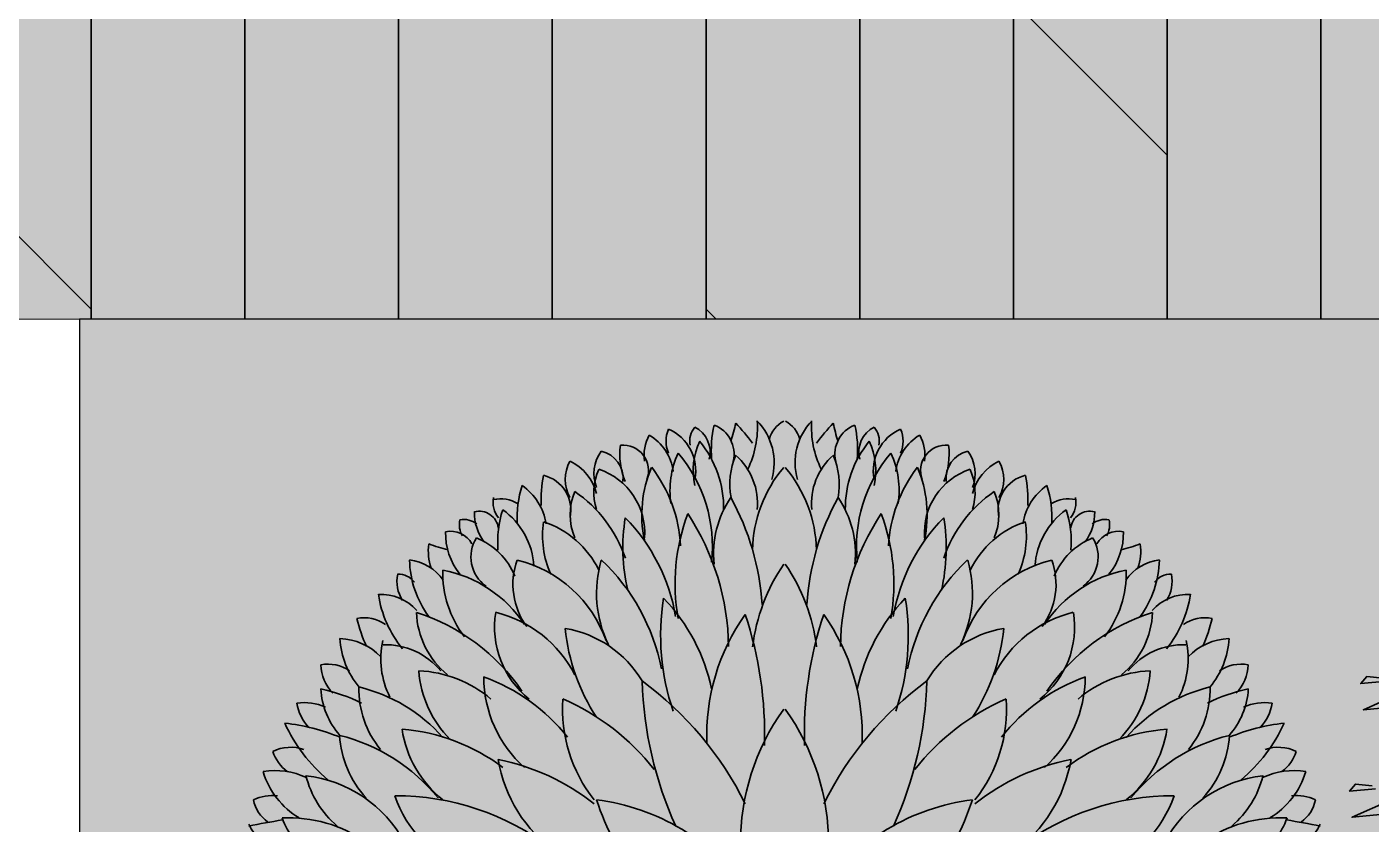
# Model space of a CAD drawing. Header units: millimetres. Extents: x -176651 to 424033, y -469666 to 486614.
# Drawn here: x 232356 to 232911, y 51886 to 52216 of the extents above; entities that cross this region are included whole.
import ezdxf

# ---------------------------------------------------------------- set-up
doc = ezdxf.new("R2010")
doc.units = ezdxf.units.MM
for name, color, linetype in [('1625_West Villa$0$ad-Elevation 10', 8, 'Continuous'), ('1625_West Villa$0$ad-Verandah', 8, 'Continuous'), ('ad-Plinth', 8, 'Continuous'), ('ad-Verandah', 33, 'Continuous')]:
    doc.layers.add(name, color=color, linetype=linetype)
doc.layers.add('1625_West Villa$0$ad-Landscape', color=8, linetype='Continuous', lineweight=35)

# ---------------------------------------------------------------- blocks, each defined once
blk = doc.blocks.new('zw$F00C')
at = {"layer": 'ad-Verandah', "lineweight": 9}
blk.add_lwpolyline([(6195, 0), (12120, 0), (12120, 8760), (13640, 8760), (13640, 4630), (14550, 4630), (14550, -1210), (6195, -1210)], close=True, dxfattribs=at)
blk = doc.blocks.new('zw$898C')
at = {"layer": 'ad-Plinth', "ltscale": 5}
blk.add_blockref('zw$F00C', (30903.46, -375453.88), dxfattribs=at)
blk = doc.blocks.new('1625_West Villa$0$bamboo')
at = {"layer": '1625_West Villa$0$ad-Landscape', "color": 62}
for points in [[(635.8, -1253.4), (625.3, -1363.4), (665.7, -1272.1), (642.9, -1262)], [(376.4, -1280.6), (365.9, -1390.7), (406.3, -1299.4), (383.5, -1289.3)], [(694.2, -1306.6), (688.2, -1369.5), (705.4, -1355.3), (701.3, -1315.3)], [(434.8, -1333.9), (428.8, -1396.8), (446, -1382.6), (441.9, -1342.5)]]:
    blk.add_lwpolyline(points, dxfattribs=at)
blk = doc.blocks.new('1625_West Villa$0$A$C7DA81DBD')
at = {"layer": '1625_West Villa$0$ad-Landscape', "color": 76}
for centre, radius, start, end in [((5.57, 7.999), 0.358, 114.3218, 165.6204), ((-1.623, 6.928), 7.168, 9.1667, 11.2403), ((5.658, 8.025), 0.269, 101.0401, 144.9578), ((5.296, 8.143), 0.343, 353.8947, 25.1777), ((6.003, 7.618), 0.625, 106.9117, 148.7423), ((5.277, 8.125), 0.552, 334.5471, 9.5144), ((5.626, 7.611), 0.488, 108.8174, 152.5625), ((4.454, 8.019), 1.016, 324.8498, 3.0189), ((6.065, 7.855), 0.302, 107.3992, 143.6788), ((5.695, 8.006), 0.311, 341.2129, 26.1809), ((6.688, 6.955), 1.205, 114.4744, 140.3824), ((4.709, 8.207), 1.488, 337.2926, 354.0275), ((4.822, 8), 0.974, 298.3444, 353.5331), ((5.967, 7.177), 0.735, 103.908, 139.6134), ((6.401, 7.61), 0.356, 99.6308, 133.1371), ((5.936, 7.906), 0.41, 336.3892, 7.6723), ((6.483, 7.199), 0.581, 93.3251, 131.6636), ((5.158, 8.051), 1.32, 333.7814, 348.0611), ((6.646, 7.449), 0.329, 92.3146, 133.7549), ((6.349, 7.724), 0.289, 325.3594, 10.9222), ((4.731, 7.978), 1.408, 309.2482, 345.9132), ((6.139, 6.872), 0.764, 93.1884, 132.6145), ((6.865, 7.013), 0.621, 93.0667, 130.2241), ((6.372, 7.651), 0.461, 314.4168, 357.6352), ((6.451, 6.759), 0.73, 88.9494, 129.1849), ((5.257, 7.78), 1.242, 311.6019, 346.473), ((7.289, 6.26), 1.281, 103.7152, 113.8565), ((6.702, 7.45), 0.289, 325.3594, 10.9222), ((6.679, 6.679), 0.643, 77.6145, 116.9239), ((6.242, 7.287), 0.544, 309.3196, 1.7514), ((7.298, 6.487), 0.863, 98.6128, 128.9762), ((6.797, 7.325), 0.372, 312.039, 2.3981), ((5.941, 6.334), 0.932, 108.9915, 158.9853), ((3.701, 7.206), 1.936, 322.5885, 0.2685), ((6.269, 6.324), 0.846, 98.5709, 141.5072), ((4.685, 7.277), 1.463, 322.928, 355.4603), ((7.268, 6.926), 0.274, 78.7338, 122.0246), ((7.172, 7.188), 0.15, 306.1904, 2.5297), ((5.572, 7.514), 1.53, 304.2544, 342.4095), ((7.056, 6.407), 0.645, 92.2183, 140.8436), ((7.448, 6.345), 0.759, 91.415, 126.1567), ((7.076, 7.142), 0.356, 304.2819, 353.793), ((6.645, 6.215), 0.821, 94.0733, 134.8771), ((5.69, 7.069), 0.898, 319.4924, 357.6991), ((7.498, 6.563), 0.399, 82.2727, 109.059), ((8.954, 6.436), 1.496, 159.5864, 165.4463), ((7.331, 6.057), 0.795, 88.4481, 127.5281), ((6.41, 7.032), 0.96, 303.4494, 349.1419), ((7.63, 6.342), 0.488, 88.4011, 129.1706), ((7.462, 6.792), 0.186, 299.0055, 11.7638), ((7.697, 6.557), 0.168, 76.8191, 120.1098), ((7.568, 6.693), 0.17, 323.7235, 9.2863), ((6.544, 5.613), 0.927, 90.1716, 138.2607), ((5.2, 7.022), 1.425, 308.2279, 340.2669), ((7.453, 6.365), 0.273, 57.8448, 144.6011), ((7.11, 6.791), 0.525, 291.9719, 338.1743), ((7.791, 6.233), 0.379, 89.0458, 126.1809), ((7.653, 6.576), 0.148, 278.297, 13.9033), ((6.918, 5.764), 0.695, 80.6567, 141.7175), ((6.137, 6.667), 0.921, 297.1177, 346.3316), ((7.866, 6.286), 0.183, 77.9287, 128.8575), ((7.656, 6.411), 0.239, 327.6824, 13.2452), ((6.099, 5.346), 1.102, 99.7318, 143.9609), ((4.256, 6.754), 1.688, 321.4367, 348.9715), ((7.347, 6.73), 0.573, 273.6266, 324.2365), ((7.567, 5.641), 0.793, 71.9877, 94.4337), ((6.502, 6.512), 0.955, 289.2599, 346.2572), ((7.245, 5.774), 0.544, 70.202, 126.221), ((7.751, 5.473), 0.814, 72.4778, 93.2362), ((7.637, 6.498), 0.437, 278.927, 325.2152), ((7.613, 5.388), 0.705, 81.247, 114.3965), ((7.032, 6.318), 0.727, 296.203, 341.3292), ((7.81, 6.149), 0.271, 257.551, 346.3454), ((7.889, 5.226), 0.879, 77.9266, 92.9974), ((6.296, 4.831), 1.111, 86.0484, 128.3502), ((4.747, 6.643), 1.772, 307.9554, 336.5901), ((7.056, 4.425), 1.503, 95.6253, 123.1332), ((6.084, 6.056), 0.836, 300.6803, 350.6952), ((7.115, 6.425), 1.015, 288.9376, 325.3584), ((7.774, 5.441), 0.443, 66.5632, 113.4368), ((8.042, 5.642), 0.279, 60.3623, 119.6377), ((7.846, 6.043), 0.37, 283.9638, 334.6363), ((6.248, 3.734), 2.052, 108.2212, 146.6355), ((3.965, 5.887), 1.654, 305.1459, 352.929), ((6.314, 6.693), 1.53, 280.88, 316.8447), ((7.178, 4.791), 0.892, 73.6401, 116.0812), ((7.637, 5.826), 0.508, 265.6371, 341.6343), ((7.942, 5.275), 0.428, 65.5975, 107.5893), ((8.086, 5.419), 0.285, 53.2838, 111.6454), ((8.049, 5.695), 0.213, 263.9314, 347.1466), ((6.764, 6.473), 1.411, 279.6586, 314.4053), ((7.522, 4.057), 1.427, 80.7451, 103.0431), ((8.234, 4.962), 0.544, 82.7166, 112.3542), ((8.11, 5.482), 0.193, 249.404, 5.8133), ((6.598, 2.448), 2.891, 91.7421, 114.3259), ((4.426, 6.873), 2.589, 296.3796, 323.6291), ((7.772, 4.425), 0.914, 66.6856, 101.9827), ((8.226, 5.008), 0.314, 60.8349, 98.4067), ((7.486, 6.11), 1.065, 272.7479, 307.4895), ((8.049, 5.482), 0.386, 278.1128, 328.8491), ((6.855, 3.425), 1.771, 80.79, 108.9313), ((6.158, 6.193), 1.415, 281.8912, 313.8777), ((7.958, 4.448), 0.678, 65.2948, 98.4443), ((8.107, 5.278), 0.348, 259.2126, 336.0816), ((8.333, 4.921), 0.235, 66.9546, 113.0454), ((7.249, 3.557), 1.529, 69.608, 99.927), ((7.532, 5.895), 1.093, 263.8281, 310.4783), ((6.75, 6.553), 1.873, 270.6495, 303.447), ((8.111, 4.422), 0.526, 65.037, 102.6088), ((8.25, 5.034), 0.214, 255.3103, 332.8065), ((8.333, 4.809), 0.166, 49.7168, 100.6456), ((6.096, 3.256), 1.59, 54.6574, 92.1931), ((7.823, 5.52), 0.803, 269.2102, 309.3859), ((8.264, 3.924), 0.887, 77.5296, 94.4585), ((7.477, 4.034), 0.76, 55.7746, 95.8794), ((8.234, 4.876), 0.238, 256.9971, 338.7719), ((6.965, 6.369), 1.948, 273.7396, 298.8178), ((7.86, 4.946), 0.486, 264.4297, 318.861), ((8.004, 4.104), 0.567, 66.9564, 100.106), ((7.295, 5.881), 1.72, 306.4839, 313.13), ((8.73, 5.884), 1.285, 251.9995, 258.3628), ((5.27, 2.824), 1.766, 54.4662, 125.5338), ((6.107, 7.288), 2.882, 268.2827, 288.3895), ((6.596, 3.086), 1.423, 55.6803, 82.958), ((7.484, 3.489), 1.009, 49.8945, 88.7438), ((8.441, 5.194), 0.734, 243.983, 273.5711), ((8.17, 4.791), 0.456, 253.7631, 313.9118), ((8.289, 4.155), 0.224, 28.4336, 74.6891), ((5.27, 5.686), 1.766, 234.4662, 305.5338), ((6.596, 5.425), 1.423, 277.042, 304.3197), ((7.484, 5.021), 1.009, 271.2562, 310.1055), ((8.289, 4.356), 0.224, 285.3109, 331.5664), ((6.107, 1.222), 2.882, 71.6105, 91.7173), ((8.17, 3.72), 0.456, 46.0882, 106.2369), ((6.965, 2.141), 1.948, 61.1822, 86.2604), ((7.86, 3.564), 0.486, 41.139, 95.5703), ((8.441, 3.316), 0.734, 86.4289, 116.017), ((7.295, 2.629), 1.72, 46.87, 53.5161), ((3.965, 2.623), 1.654, 7.071, 54.8541), ((4.426, 1.638), 2.589, 36.3709, 63.6204), ((6.096, 5.254), 1.59, 267.8069, 305.3426), ((8.004, 4.407), 0.567, 259.894, 293.0436), ((8.73, 2.626), 1.285, 101.6372, 108.0005), ((6.75, 1.957), 1.873, 56.553, 89.3505), ((7.477, 4.476), 0.76, 264.1206, 304.2254), ((7.823, 2.99), 0.803, 50.6141, 90.7898), ((8.234, 3.634), 0.238, 21.2281, 103.0029), ((6.158, 2.317), 1.415, 46.1223, 78.1088), ((7.532, 2.615), 1.093, 49.5217, 96.1719), ((8.264, 4.586), 0.887, 265.5415, 282.4704), ((8.25, 3.476), 0.214, 27.1935, 104.6897), ((6.248, 4.776), 2.052, 213.3645, 251.7788), ((8.111, 4.088), 0.526, 257.3912, 294.963), ((8.107, 3.233), 0.348, 23.9184, 100.7874), ((7.249, 4.953), 1.529, 260.073, 290.392), ((8.333, 3.701), 0.166, 259.3544, 310.2832), ((6.598, 6.063), 2.891, 245.6741, 268.2579), ((6.855, 5.085), 1.771, 251.0687, 279.21), ((6.764, 2.037), 1.411, 45.5947, 80.3414), ((7.486, 2.401), 1.065, 52.5105, 87.2521), ((7.958, 4.063), 0.678, 261.5557, 294.7052), ((8.049, 3.028), 0.386, 31.1509, 81.8872), ((8.333, 3.59), 0.235, 246.9546, 293.0454), ((6.314, 1.817), 1.53, 43.1553, 79.12), ((4.747, 1.868), 1.772, 23.4099, 52.0446), ((6.084, 2.454), 0.836, 9.3048, 59.3197), ((7.772, 4.085), 0.914, 258.0173, 293.3144), ((7.637, 2.685), 0.508, 18.3657, 94.3629), ((8.11, 3.029), 0.193, 354.1867, 110.596), ((8.226, 3.502), 0.314, 261.5933, 299.1651), ((7.522, 4.454), 1.427, 256.9569, 279.2549), ((7.115, 2.086), 1.015, 34.6416, 71.0624), ((8.234, 3.548), 0.544, 247.6458, 277.2834), ((8.049, 2.816), 0.213, 12.8534, 96.0686), ((7.178, 3.719), 0.892, 243.9188, 286.3599), ((6.502, 1.998), 0.955, 13.7428, 70.7401), ((8.086, 3.092), 0.285, 248.3546, 306.7162), ((4.256, 1.756), 1.688, 11.0285, 38.5633), ((6.296, 3.68), 1.111, 231.6498, 273.9516), ((7.056, 4.085), 1.503, 236.8668, 264.3747), ((7.032, 2.193), 0.727, 18.6708, 63.797), ((7.942, 3.235), 0.428, 252.4107, 294.4025), ((7.846, 2.468), 0.37, 25.3637, 76.0362), ((6.137, 1.843), 0.921, 13.6684, 62.8823), ((7.774, 3.069), 0.443, 246.5632, 293.4368), ((5.2, 1.488), 1.425, 19.7331, 51.7721), ((7.81, 2.361), 0.271, 13.6546, 102.449), ((8.042, 2.868), 0.279, 240.3623, 299.6377), ((6.099, 3.165), 1.102, 216.0391, 260.2682), ((3.701, 1.304), 1.936, 359.7315, 37.4115), ((7.613, 3.122), 0.705, 245.6035, 278.753), ((7.347, 1.78), 0.573, 35.7635, 86.3734), ((7.637, 2.012), 0.437, 34.7848, 81.073), ((7.889, 3.285), 0.879, 267.0026, 282.0734), ((6.544, 2.897), 0.927, 221.7393, 269.8284), ((6.918, 2.747), 0.695, 218.2825, 279.3433), ((5.572, 0.996), 1.53, 17.5905, 55.7456), ((7.245, 2.736), 0.544, 233.779, 289.798), ((6.41, 1.479), 0.96, 10.8581, 56.5506), ((7.751, 3.038), 0.814, 266.7638, 287.5222), ((7.11, 1.72), 0.525, 21.8257, 68.0281), ((7.656, 2.1), 0.239, 346.7548, 32.3176), ((4.685, 1.234), 1.463, 4.5397, 37.072), ((7.567, 2.869), 0.793, 265.5663, 288.0123), ((7.653, 1.935), 0.148, 346.0967, 81.703), ((7.866, 2.224), 0.183, 231.1425, 282.0713), ((5.69, 1.441), 0.898, 2.3009, 40.5076), ((7.453, 2.146), 0.273, 215.3989, 302.1552), ((7.791, 2.278), 0.379, 233.8191, 270.9542), ((5.941, 2.176), 0.932, 201.0147, 251.0085), ((7.462, 1.718), 0.186, 348.2362, 60.9945), ((7.568, 1.817), 0.17, 350.7137, 36.2765), ((7.331, 2.454), 0.795, 232.4719, 271.5519), ((7.63, 2.168), 0.488, 230.8294, 271.5989), ((7.697, 1.953), 0.168, 239.8902, 283.1809), ((6.269, 2.186), 0.846, 218.4928, 261.4291), ((6.645, 2.296), 0.821, 225.1229, 265.9267), ((5.257, 0.731), 1.242, 13.527, 48.3981), ((7.056, 2.103), 0.645, 219.1564, 267.7817), ((6.242, 1.223), 0.544, 358.2486, 50.6804), ((7.076, 1.368), 0.356, 6.207, 55.7181), ((8.954, 2.075), 1.496, 194.5537, 200.4136), ((4.731, 0.533), 1.408, 14.0868, 50.7518), ((7.448, 2.165), 0.759, 233.8433, 268.585), ((7.498, 1.948), 0.399, 250.941, 277.7273), ((6.797, 1.185), 0.372, 357.6019, 47.961), ((7.172, 1.322), 0.15, 357.4703, 53.8096), ((4.822, 0.51), 0.974, 6.4669, 61.6556), ((7.298, 2.023), 0.863, 231.0238, 261.3872), ((7.268, 1.585), 0.274, 237.9754, 281.2662), ((6.679, 1.831), 0.643, 243.0761, 282.3855), ((6.451, 1.751), 0.73, 230.8151, 271.0506), ((6.372, 0.859), 0.461, 2.3648, 45.5832), ((6.702, 1.06), 0.289, 349.0778, 34.6406), ((4.454, 0.491), 1.016, 356.9811, 35.1502), ((6.139, 1.638), 0.764, 227.3855, 266.8116), ((5.158, 0.459), 1.32, 11.9389, 26.2186), ((6.865, 1.498), 0.621, 229.7759, 266.9333), ((7.289, 2.251), 1.281, 246.1435, 256.2848), ((6.349, 0.787), 0.289, 349.0778, 34.6406), ((5.967, 1.333), 0.735, 220.3866, 256.092), ((4.709, 0.304), 1.488, 5.9725, 22.7074), ((6.483, 1.312), 0.581, 228.3364, 266.6749), ((6.646, 1.061), 0.329, 226.2451, 267.6854), ((6.688, 1.555), 1.205, 219.6176, 245.5256), ((5.936, 0.604), 0.41, 352.3277, 23.6108), ((5.626, 0.9), 0.488, 207.4375, 251.1826), ((5.277, 0.386), 0.552, 350.4856, 25.4529), ((6.401, 0.901), 0.356, 226.8629, 260.3692), ((6.003, 0.892), 0.625, 211.2577, 253.0883), ((5.695, 0.504), 0.311, 333.8191, 18.7871), ((5.57, 0.511), 0.358, 194.3796, 245.6782), ((-1.623, 1.582), 7.168, 348.7597, 350.8333), ((6.065, 0.656), 0.302, 216.3212, 252.6008), ((5.658, 0.485), 0.269, 215.0422, 258.9599), ((5.296, 0.367), 0.343, 334.8223, 6.1053)]:
    blk.add_arc(centre, radius, start, end, dxfattribs=at)
blk = doc.blocks.new('1625_West Villa$0$zw$6CCD')
at = {"transparency": 33554559}
h = blk.add_hatch(color=43, dxfattribs=at)
h.dxf.hatch_style = 1
h.paths.add_polyline_path([(6195, -13620), (12120, -13620), (12120, -4860), (13640, -4860), (13640, -8990), (14550, -8990), (14550, -14830), (6195, -14830)])
h = blk.add_hatch(color=256, dxfattribs=at)
h.dxf.hatch_style = 1
h.set_gradient(color1=(153, 204, 0), color2=(63, 127, 0), name='INVSPHERICAL')
h.paths.add_polyline_path([(9635, -15740), (14550, -15740), (14550, -14830), (9635, -14830)])
h = blk.add_hatch(dxfattribs=at)
h.set_pattern_fill('GRASS', color=74, angle=90)
h.set_pattern_definition([(180, (9635, -15740), (-17.96051, -17.96051), [4.7625, -31.15852]), (135, (9635, -15740), (-17.96051, -17.96051), [4.7625, -20.6375]), (225, (9635, -15740), (17.96051, -17.96051), [4.7625, -20.6375])])
h.paths.add_polyline_path([(9635, -15740), (14550, -15740), (14550, -14830), (9635, -14830)])
at = {"layer": '1625_West Villa$0$ad-Landscape', "transparency": 33554687}
h = blk.add_hatch(dxfattribs=at)
h.set_pattern_fill('DOLMIT', color=44, scale=10, angle=90)
h.set_pattern_definition([(90, (6195, -14830), (-63.5, 2e-14), []), (135, (6195, -14830), (-127, -127), [89.8026, -179.605])])
h.paths.add_polyline_path([(6195, -13620), (12120, -13620), (12120, -4860), (13640, -4860), (13640, -8990), (14550, -8990), (14550, -14830), (6195, -14830)])
at = {"layer": '1625_West Villa$0$ad-Elevation 10'}
blk.add_lwpolyline([(9635, -15740), (14550, -15740), (14550, -14830), (9635, -14830)], close=True, dxfattribs=at)
at = {"layer": '1625_West Villa$0$ad-Verandah', "lineweight": 9}
for points in [[(6195, -13620), (12120, -13620), (12120, -4860), (13640, -4860), (13640, -8990), (14550, -8990), (14550, -14830), (6195, -14830)], [(6195, -14830), (6195, -15130), (9635, -15130), (9635, -14830)]]:
    blk.add_lwpolyline(points, close=True, dxfattribs=at)
at = {"xscale": -54.36482949885722, "yscale": 54.3648294988572, "zscale": 54.36482949885722, "rotation": 269.9999999999999}
blk.add_blockref('1625_West Villa$0$A$C7DA81DBD', (9694.89, -15333.49), dxfattribs=at)
at = {"layer": '1625_West Villa$0$ad-Landscape', "linetype": 'Continuous', "xscale": -0.171360081536486, "yscale": 0.1713600815364859, "zscale": 0.171360081536486, "rotation": 269.9999999999999}
blk.add_blockref('1625_West Villa$0$bamboo', (10398.94, -15098.6), dxfattribs=at)
blk = doc.blocks.new('1625_West Villa')
at = {"layer": '1625_West Villa$0$ad-Verandah'}
blk.add_blockref('1625_West Villa$0$zw$6CCD', (0, 13620), dxfattribs=at)
blk = doc.blocks.new("All Plot's Villa Plans")
at = {"ltscale": 5}
blk.add_blockref('1625_West Villa', (222742.28, 53304.9), dxfattribs=at)

msp = doc.modelspace()

# ---------------------------------------------------------------- block references
at = {"ltscale": 5}
msp.add_blockref("All Plot's Villa Plans", (0, 0), dxfattribs=at)

# ---------------------------------------------------------------- next in the draw order: block references
msp.add_blockref('zw$898C', (191838.82, 428758.78), dxfattribs=at)

doc.saveas('drawing.dxf')
